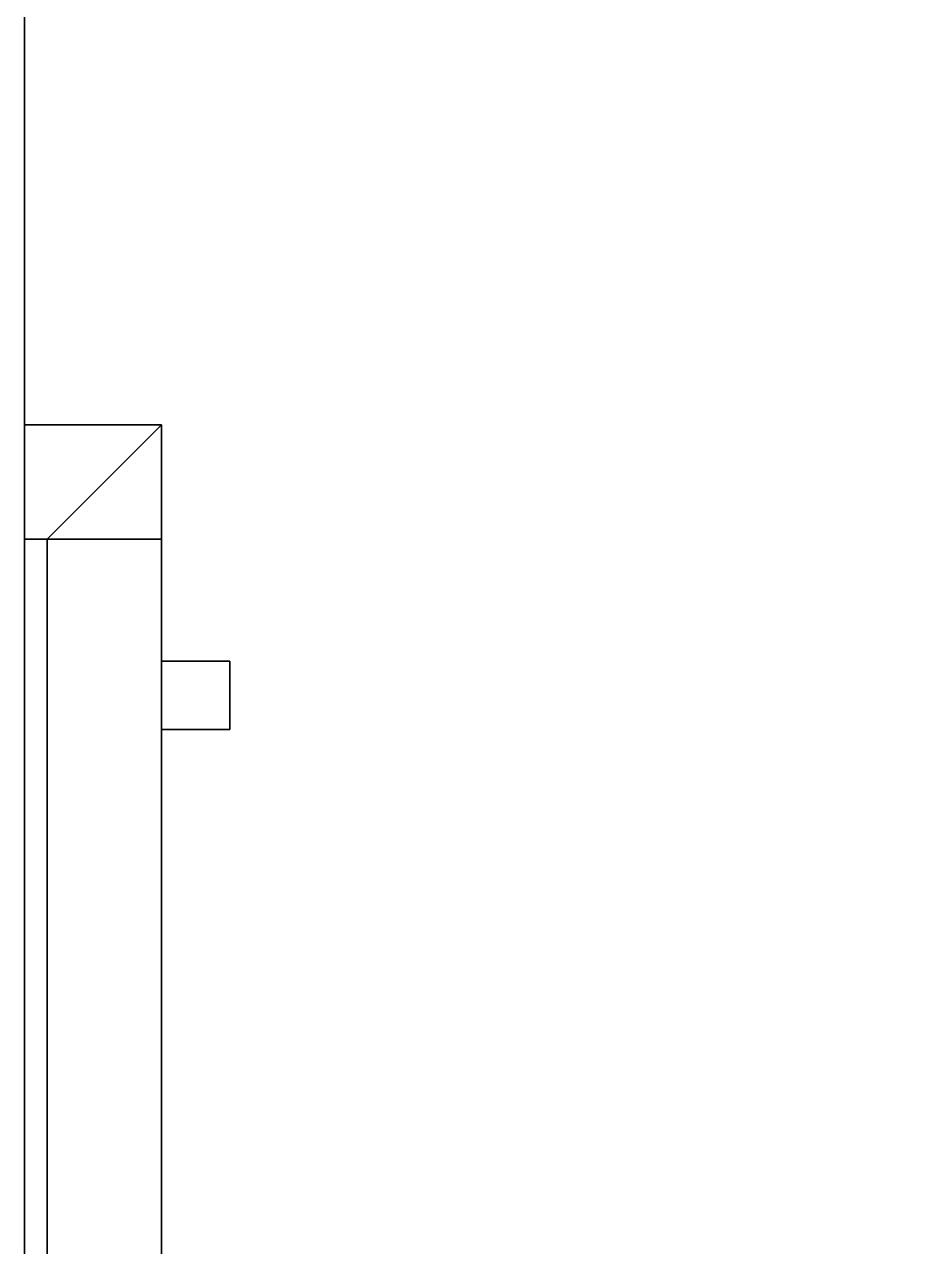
# Model space of a CAD drawing. Extents: x 0 to 4068, y -4475 to 0.
# Drawn here: x 0 to 1172, y -2901 to -1295 of the extents above; entities that cross this region are included whole.
import ezdxf

# ---------------------------------------------------------------- set-up
doc = ezdxf.new("R2010")
doc.units = 0
for name, color, linetype in [('LAYER0', 7, 'CONTINUOUS'), ('LAYER1', 7, 'CONTINUOUS'), ('LAYER2', 7, 'CONTINUOUS'), ('LAYER3', 7, 'CONTINUOUS')]:
    doc.layers.add(name, color=color, linetype=linetype)

msp = doc.modelspace()

# ---------------------------------------------------------------- linework, layer by layer
at = {"layer": 'LAYER0', "invisible_edges": 1}
for points in [[(4068, 0), (0, -4475), (0, 0), (4068, 0)], [(0, 0, 5), (0, -4475), (0, -4475, 5), (0, 0, 5)], [(0, -4475), (0, 0, 5), (0, 0), (0, -4475)], [(4068, -4475, 5), (0, 0, 5), (0, -4475, 5), (4068, -4475, 5)], [(0, 0, 5), (4068, -4475, 5), (4068, 0, 5), (0, 0, 5)], [(0, -4475), (4068, 0), (4068, -4475), (0, -4475)]]:
    msp.add_3dface(points, dxfattribs=at)
at = {"layer": 'LAYER1', "invisible_edges": 1}
for points in [[(180, -1821, 5), (0, -1971, 5), (0, -1821, 5), (180, -1821, 5)], [(0, -1971, 5), (180, -1821, 5), (180, -1971, 5), (0, -1971, 5)]]:
    msp.add_3dface(points, dxfattribs=at)
at = {"layer": 'LAYER2'}
for points, invisible_edges in [([(180, -1821, 5), (30, -4475, 5), (30, -1971, 5), (180, -1821, 5)], 1), ([(30, -4475, 5), (180, -1821, 5), (180, -4325, 5), (30, -4475, 5)], 1), ([(180, -1821, 2415), (30, -1971, 5), (30, -1971, 2415), (180, -1821, 2415)], 1), ([(30, -1971, 5), (180, -1821, 2415), (180, -1821, 5), (30, -1971, 5)], 1), ([(180, -1821, 2415), (180, -2492.5, 1201.5), (180, -1821, 5), (180, -1821, 2415)], 3), ([(180, -1821, 2415), (180, -2552.5, 1201.5), (180, -2492.5, 1201.5), (180, -1821, 2415)], 5), ([(180, -4325, 2415), (180, -2552.5, 1201.5), (180, -1821, 2415), (180, -4325, 2415)], 3), ([(180, -2492.5, 1121.5), (180, -1821, 5), (180, -2492.5, 1201.5), (180, -2492.5, 1121.5)], 3), ([(180, -2552.5, 1121.5), (180, -1821, 5), (180, -2492.5, 1121.5), (180, -2552.5, 1121.5)], 3), ([(180, -4325, 2415), (180, -1821, 5), (180, -2552.5, 1121.5), (180, -4325, 2415)], 7), ([(180, -1821, 5), (180, -4325, 2415), (180, -4325, 5), (180, -1821, 5)], 1), ([(30, -1971, 2415), (30, -4475, 5), (30, -4475, 2415), (30, -1971, 2415)], 1), ([(30, -4475, 5), (30, -1971, 2415), (30, -1971, 5), (30, -4475, 5)], 1), ([(180, -2552.5, 1201.5), (180, -4325, 2415), (180, -2552.5, 1121.5), (180, -2552.5, 1201.5)], 3)]:
    msp.add_3dface(points, dxfattribs=dict(at, invisible_edges=invisible_edges))
at = {"layer": 'LAYER3', "invisible_edges": 1}
for points in [[(180, -2131.5, 1281.5), (180, -2221.5, 1041.5), (180, -2221.5, 1281.5), (180, -2131.5, 1281.5)], [(180, -2221.5, 1041.5), (180, -2131.5, 1281.5), (180, -2131.5, 1041.5), (180, -2221.5, 1041.5)], [(270, -2131.5, 1041.5), (180, -2221.5, 1041.5), (180, -2131.5, 1041.5), (270, -2131.5, 1041.5)], [(180, -2221.5, 1041.5), (270, -2131.5, 1041.5), (270, -2221.5, 1041.5), (180, -2221.5, 1041.5)], [(180, -2131.5, 1281.5), (270, -2131.5, 1041.5), (180, -2131.5, 1041.5), (180, -2131.5, 1281.5)], [(270, -2131.5, 1041.5), (180, -2131.5, 1281.5), (270, -2131.5, 1281.5), (270, -2131.5, 1041.5)], [(270, -2221.5, 1281.5), (180, -2131.5, 1281.5), (180, -2221.5, 1281.5), (270, -2221.5, 1281.5)], [(180, -2131.5, 1281.5), (270, -2221.5, 1281.5), (270, -2131.5, 1281.5), (180, -2131.5, 1281.5)], [(270, -2131.5, 1041.5), (270, -2221.5, 1281.5), (270, -2221.5, 1041.5), (270, -2131.5, 1041.5)], [(270, -2221.5, 1281.5), (270, -2131.5, 1041.5), (270, -2131.5, 1281.5), (270, -2221.5, 1281.5)], [(270, -2221.5, 1281.5), (180, -2221.5, 1041.5), (270, -2221.5, 1041.5), (270, -2221.5, 1281.5)], [(180, -2221.5, 1041.5), (270, -2221.5, 1281.5), (180, -2221.5, 1281.5), (180, -2221.5, 1041.5)]]:
    msp.add_3dface(points, dxfattribs=at)

# ---------------------------------------------------------------- meshes
at = {"layer": 'LAYER1'}
mesh = msp.add_polymesh((2, 2), dxfattribs=at)
for k, corner in enumerate([(180, -1821, 5), (0, -1821, 5), (180, -1821, 205), (0, -1821, 205)]):
    mesh.set_mesh_vertex(divmod(k, 2), corner)
mesh = msp.add_polymesh((2, 2), dxfattribs=at)
for k, corner in enumerate([(0, -1821, 5), (0, -1971, 5), (0, -1821, 205), (0, -1971, 205)]):
    mesh.set_mesh_vertex(divmod(k, 2), corner)
mesh = msp.add_polymesh((2, 2), dxfattribs=at)
for k, corner in enumerate([(0, -1821, 205), (180, -1821, 205), (0, -1971, 205), (180, -1971, 205)]):
    mesh.set_mesh_vertex(divmod(k, 2), corner)
mesh = msp.add_polymesh((2, 2), dxfattribs=at)
for k, corner in enumerate([(180, -1971, 5), (180, -1821, 5), (180, -1971, 205), (180, -1821, 205)]):
    mesh.set_mesh_vertex(divmod(k, 2), corner)
mesh = msp.add_polymesh((2, 2), dxfattribs=at)
for k, corner in enumerate([(0, -1971, 5), (180, -1971, 5), (0, -1971, 205), (180, -1971, 205)]):
    mesh.set_mesh_vertex(divmod(k, 2), corner)
at = {"layer": 'LAYER2'}
mesh = msp.add_polymesh((2, 2), dxfattribs=at)
for k, corner in enumerate([(180, -1821, 2415), (180, -4325, 2415), (30, -1971, 2415), (30, -4475, 2415)]):
    mesh.set_mesh_vertex(divmod(k, 2), corner)

doc.saveas('drawing.dxf')
